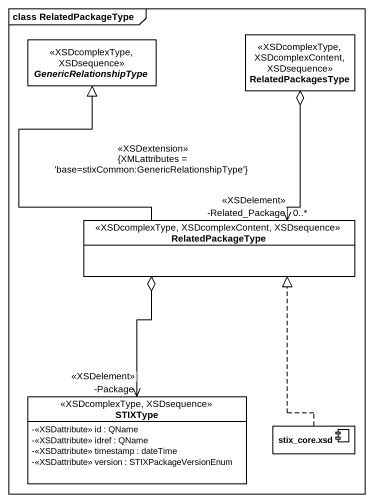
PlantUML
@startuml
mainframe class RelatedPackageType
allowmixing
hide circle
hide empty members
skinparam classAttributeIconSize 0
abstract class GenericRelationshipType <<XSDcomplexType, XSDsequence>>
class RelatedPackagesType <<XSDcomplexType, XSDcomplexContent, XSDsequence>>
class RelatedPackageType <<XSDcomplexType, XSDcomplexContent, XSDsequence>>
class STIXType <<XSDcomplexType, XSDsequence>> {
  -<<XSDattribute>> id : QName
  -<<XSDattribute>> idref : QName
  -<<XSDattribute>> timestamp : dateTime
  -<<XSDattribute>> version : STIXPackageVersionEnum
}
component "stix_core.xsd" as stix_core_xsd
RelatedPackageType -up-|> GenericRelationshipType : <<XSDextension>>\n{XMLattributes = 'base=stixCommon:GenericRelationshipType'}
RelatedPackageType "-Related_Package\n<<XSDelement>>\n0..*" <-up-o RelatedPackagesType
STIXType "-Package\n<<XSDelement>>" <-up-o RelatedPackageType
stix_core_xsd .up.|> RelatedPackageType
@enduml
